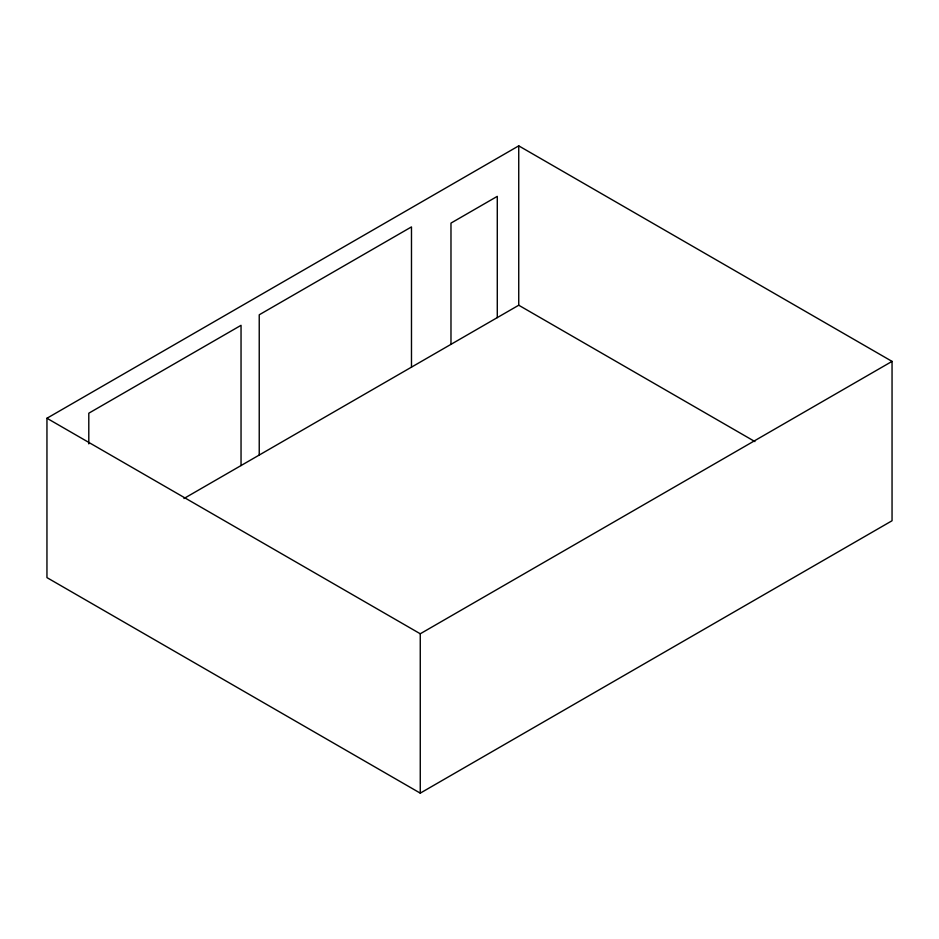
<?xml version="1.0" encoding="UTF-8"?>
<svg xmlns="http://www.w3.org/2000/svg" width="939" height="939" viewBox="0 0 939 939"><rect width="100%" height="100%" fill="white"/><g stroke="black" fill="none" stroke-linecap="round" stroke-linejoin="round"><path stroke-width="1.41" d="M46.95 418.254L518.739 145.862L892.05 361.386L892.05 520.746L420.261 793.138L46.95 577.614L46.95 418.254L420.261 633.778L892.05 361.386M183.95 498.515L518.739 305.222L754.921 441.576M518.739 145.862L518.739 305.222M497.283 317.617L497.283 196.357L450.978 223.095L450.978 344.355M420.261 633.778L420.261 793.138M411.482 367.149L411.482 226.909L259.234 314.8L259.234 455.051M241.041 465.556L241.041 325.317L88.794 413.207L88.794 443.889"/></g></svg>
